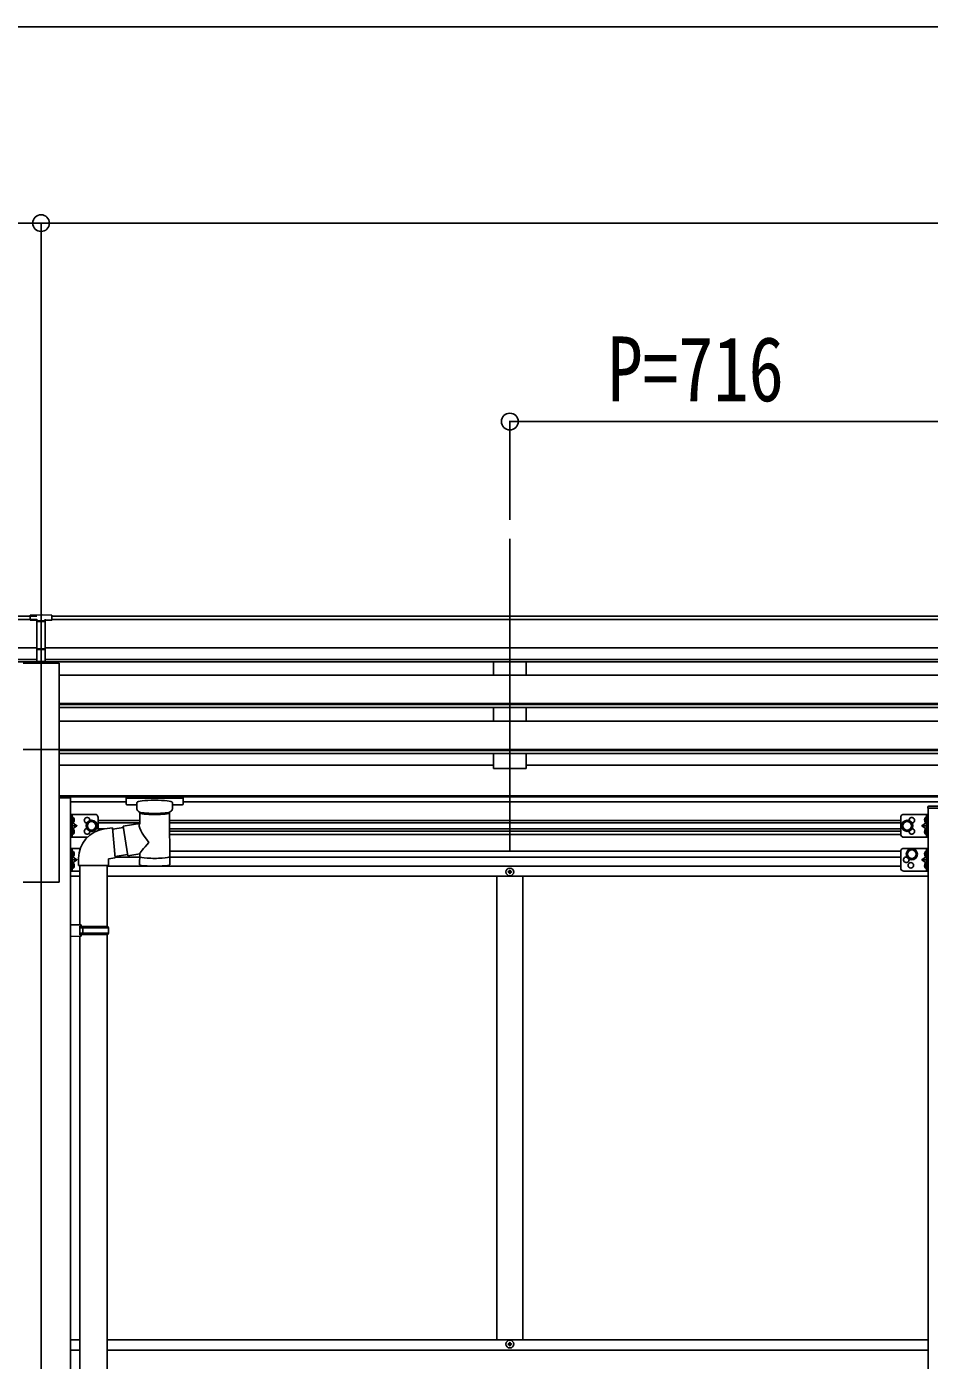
# Model space of a CAD drawing. Units: millimetres, scale not verified. Extents: x -12615 to 12615, y -8910 to 8910.
# Drawn here: x -571 to 808, y -3656 to -1619 of the extents above; entities that cross this region are included whole.
import ezdxf
from ezdxf.enums import TextEntityAlignment as Align

# ---------------------------------------------------------------- set-up
doc = ezdxf.new("R2010")
doc.units = ezdxf.units.MM
doc.header["$LTSCALE"] = 40
for name, color, linetype in [('0-3_YKK_12', 2, 'Continuous'), ('0-4_YKK_13', 4, 'Continuous'), ('0-5_YKK_A1', 4, 'Continuous'), ('0-6_YKK_D', 6, 'Continuous')]:
    doc.layers.add(name, color=color, linetype=linetype)
doc.styles.add('ＭＳ ゴシック', font='')
doc.styles.get('ＭＳ ゴシック').set_extended_font_data('MS Gothic')

msp = doc.modelspace()

# ---------------------------------------------------------------- linework, layer by layer
at = {"layer": '0-3_YKK_12'}
for p, q in [((-548.56, -2400.92), (-548.56, -5575.32)), ((167.44, -2400.92), (167.44, -2878.44))]:
    msp.add_line(p, q, dxfattribs=at)
at = {"layer": '0-4_YKK_13'}
for p, q in [((-565.06, -2525.34), (-565.06, -2517.5)), ((-565.06, -2525.34), (-555.06, -2525.34)), ((-542.06, -2588.97), (-542.06, -2523.69)), ((-548.56, -2526.16), (-555.06, -2525.76)), ((-555.06, -2527.34), (-542.06, -2527.34)), ((-542.06, -2525.82), (-548.56, -2526.14)), ((-555.06, -2568.86), (-548.56, -2569.02)), ((-548.56, -2569.02), (-542.06, -2568.86)), ((-576.06, -2590.95), (-521.06, -2590.95)), ((-555.06, -2587.9), (-548.56, -2588.3)), ((-548.56, -2588.3), (-542.06, -2587.9)), ((-521.06, -2722.75), (-521.06, -2590.95)), ((-576.06, -2722.75), (-521.06, -2722.75)), ((-418.56, -2795.61), (-418.56, -2806.37)), ((-333.56, -2794.94), (-416.56, -2794.94)), ((-333.56, -2797.12), (-416.56, -2797.12)), ((-402.06, -2807.03), (-416.56, -2807.03)), ((-402.06, -2813.84), (-402.06, -2803.56)), ((-348.06, -2813.84), (-348.06, -2803.56)), ((-333.56, -2807.03), (-348.06, -2807.03)), ((-331.56, -2795.61), (-331.56, -2806.37)), ((-331.56, -2795.8), (-331.56, -2797.34)), ((855.44, -2809.32), (807.44, -2809.32)), ((-503.36, -2821.8), (-503.36, -2856.8)), ((-466.36, -2821.8), (-503.36, -2821.8)), ((-500.86, -2821.8), (-500.86, -2856.8)), ((-500.36, -2826.3), (-499.56, -2826.45)), ((-461.36, -2826.8), (-461.36, -2846.24)), ((-397.96, -2835.91), (-397.96, -2818.33)), ((-352.16, -2818.34), (-352.14, -2898.63)), ((764.44, -2826.8), (764.44, -2851.8)), ((769.44, -2821.8), (806.44, -2821.8)), ((803.44, -2826.3), (802.64, -2826.45)), ((803.94, -2821.8), (803.94, -2856.8)), ((805.94, -2810.82), (805.94, -2812.32)), ((856.94, -2812.32), (805.94, -2812.32)), ((806.44, -2821.8), (806.44, -2856.8)), ((-500.36, -2834.3), (-500.86, -2834.22)), ((-500.86, -2839.3), (-493.86, -2839.3)), ((-500.36, -2834.3), (-499.56, -2834.16)), ((-500.36, -2844.3), (-499.56, -2844.45)), ((-451.92, -2843.85), (-439.41, -2842.29)), ((-422.89, -2841.7), (-439.24, -2844.23)), ((-423.18, -2839.82), (-397.96, -2835.91)), ((-423.18, -2839.82), (-416.16, -2885.08)), ((803.94, -2839.3), (796.94, -2839.3)), ((803.44, -2834.3), (802.64, -2834.16)), ((803.44, -2844.3), (802.64, -2844.45)), ((803.44, -2834.3), (803.94, -2834.22)), ((-477.85, -2856.8), (-503.36, -2856.8)), ((-500.36, -2852.3), (-500.86, -2852.22)), ((-500.36, -2852.3), (-499.56, -2852.16)), ((769.44, -2856.8), (806.44, -2856.8)), ((803.44, -2852.3), (802.64, -2852.16)), ((803.44, -2852.3), (803.94, -2852.22)), ((-503.36, -2873.68), (-503.36, -2908.68)), ((-488.59, -2873.68), (-503.36, -2873.68)), ((-500.86, -2873.68), (-500.86, -2908.68)), ((-500.36, -2878.18), (-500.86, -2878.27)), ((-500.86, -2891.18), (-493.86, -2891.18)), ((-500.36, -2878.18), (-499.56, -2878.32)), ((-500.36, -2886.18), (-499.56, -2886.04)), ((-491.32, -2899.86), (-491.32, -2888.94)), ((-416.45, -2883.2), (-435.57, -2886.17)), ((-397.96, -2882.26), (-416.16, -2885.08)), ((-397.98, -2898.63), (-397.96, -2882)), ((764.44, -2878.68), (764.44, -2903.68)), ((769.44, -2873.68), (806.44, -2873.68)), ((803.94, -2891.18), (796.94, -2891.18)), ((803.44, -2878.18), (802.64, -2878.32)), ((803.44, -2886.18), (802.64, -2886.04)), ((803.44, -2878.18), (803.94, -2878.27)), ((803.94, -2873.68), (803.94, -2908.68)), ((806.44, -2873.68), (806.44, -2908.68)), ((-489.36, -2908.68), (-503.36, -2908.68)), ((-500.36, -2896.18), (-500.86, -2896.27)), ((-500.36, -2896.18), (-499.56, -2896.32)), ((-500.36, -2904.18), (-499.56, -2904.04)), ((-445.32, -2899.86), (-491.32, -2899.86)), ((-489.36, -2899.86), (-489.36, -2990.69)), ((-447.36, -2899.86), (-447.36, -2993.25)), ((165.94, -2910.18), (164.94, -2910.18)), ((168.94, -2909.18), (169.94, -2909.18)), ((769.44, -2908.68), (806.44, -2908.68)), ((803.44, -2896.18), (802.64, -2896.32)), ((803.44, -2904.18), (802.64, -2904.04)), ((803.44, -2896.18), (803.94, -2896.27)), ((-487.36, -2990.75), (-503.36, -2990.28)), ((-503.36, -2990.28), (-503.36, -3008.22)), ((-487.36, -2992.75), (-489.36, -2992.75)), ((-446.36, -2993.25), (-489.36, -2993.25)), ((-487.36, -2992.75), (-487.36, -2990.75)), ((-484.88, -2995.25), (-484.45, -2993.25)), ((-445.36, -2995.25), (-446.36, -2993.25)), ((-487.36, -3007.75), (-503.36, -3008.22)), ((-445.36, -2995.25), (-489.36, -2995.25)), ((-445.36, -3003.25), (-489.36, -3003.25)), ((-446.36, -3005.25), (-489.36, -3005.25)), ((-489.36, -3849.94), (-489.36, -3007.81)), ((-487.36, -3007.75), (-487.36, -3005.75)), ((-447.36, -3852.5), (-447.36, -3005.25)), ((-445.36, -3003.25), (-446.36, -3005.25)), ((-445.36, -2995.25), (-445.36, -3003.25)), ((165.94, -3630.3), (164.94, -3630.3)), ((168.94, -3631.3), (169.94, -3631.3))]:
    msp.add_line(p, q, dxfattribs=at)
for points in [[(-565.06, -2517.5), (-547.06, -2517.34), (-532.06, -2517.47)], [(-542.06, -2588.97), (-548.56, -2589.36), (-555.06, -2588.97), (-555.06, -2523.63)], [(-542.06, -2525.29), (-532.06, -2525.21), (-532.06, -2517.47)], [(-542.06, -2569.96), (-545.32, -2570.04), (-548.56, -2570.12), (-551.8, -2570.04), (-555.06, -2569.96)], [(-416.56, -2794.94), (-416.91, -2794.95), (-417.44, -2794.97), (-417.89, -2795.02), (-418.2, -2795.1), (-418.37, -2795.2), (-418.48, -2795.34), (-418.55, -2795.52), (-418.56, -2795.61)], [(-416.56, -2807.03), (-416.91, -2807.03), (-417.44, -2807), (-417.89, -2806.95), (-418.2, -2806.87), (-418.37, -2806.77), (-418.48, -2806.64), (-418.55, -2806.46), (-418.56, -2806.37)], [(-331.56, -2795.61), (-331.6, -2795.41), (-331.68, -2795.27), (-331.78, -2795.18), (-331.88, -2795.12), (-332, -2795.07), (-332.29, -2795.01), (-332.78, -2794.97), (-333.33, -2794.95), (-333.56, -2794.94)], [(-331.56, -2806.37), (-331.6, -2806.56), (-331.68, -2806.7), (-331.78, -2806.79), (-331.88, -2806.85), (-332, -2806.9), (-332.29, -2806.96), (-332.78, -2807.01), (-333.33, -2807.03), (-333.56, -2807.03)], [(-501.24, -2830.3), (-500.61, -2829.12), (-498.38, -2828)], [(-501.24, -2830.3), (-500.61, -2831.49), (-498.38, -2832.6)], [(-500.36, -2834.3), (-500.36, -2826.3), (-500.86, -2826.39), (-500.86, -2834.22)], [(-397.96, -2818.33), (-398.19, -2818.23), (-399.55, -2817.5), (-400.66, -2816.65), (-401.42, -2815.79), (-401.88, -2814.89), (-402.05, -2814)], [(-348.1, -2813.78), (-348.07, -2814.14), (-348.32, -2815.1), (-348.84, -2815.98), (-349.65, -2816.82), (-350.76, -2817.62), (-352.16, -2818.34)], [(804.32, -2830.3), (803.69, -2829.12), (801.46, -2828)], [(804.32, -2830.3), (803.69, -2831.49), (801.46, -2832.6)], [(803.44, -2834.3), (803.44, -2826.3), (803.94, -2826.39), (803.94, -2834.22)], [(-501.24, -2848.3), (-500.61, -2847.12), (-498.38, -2846)], [(-501.24, -2848.3), (-500.61, -2849.49), (-498.38, -2850.6)], [(-500.86, -2834.3), (-493.86, -2839.3), (-500.86, -2844.3)], [(-500.36, -2852.3), (-500.36, -2844.3), (-500.86, -2844.39), (-500.86, -2852.22)], [(-439.41, -2842.29), (-435.4, -2888.11), (-445.32, -2889.86), (-445.32, -2899.86)], [(803.94, -2834.3), (796.94, -2839.3), (803.94, -2844.3)], [(804.32, -2848.3), (803.69, -2847.12), (801.46, -2846)], [(804.32, -2848.3), (803.69, -2849.49), (801.46, -2850.6)], [(803.44, -2852.3), (803.44, -2844.3), (803.94, -2844.39), (803.94, -2852.22)], [(-501.24, -2882.18), (-500.61, -2881), (-498.38, -2879.88)], [(-501.24, -2882.18), (-500.61, -2883.37), (-498.38, -2884.48)], [(-500.36, -2878.18), (-500.36, -2886.18), (-500.86, -2886.1), (-500.86, -2878.27)], [(-500.86, -2886.18), (-493.86, -2891.18), (-500.86, -2896.18)], [(803.94, -2886.18), (796.94, -2891.18), (803.94, -2896.18)], [(804.32, -2882.18), (803.69, -2881), (801.46, -2879.88)], [(804.32, -2882.18), (803.69, -2883.37), (801.46, -2884.48)], [(803.44, -2878.18), (803.44, -2886.18), (803.94, -2886.1), (803.94, -2878.27)], [(-501.24, -2900.18), (-500.61, -2899), (-498.38, -2897.88)], [(-501.24, -2900.18), (-500.61, -2901.37), (-498.38, -2902.48)], [(-500.36, -2896.18), (-500.36, -2904.18), (-500.86, -2904.1), (-500.86, -2896.27)], [(164.94, -2910.18), (164.94, -2909.18), (165.94, -2909.18)], [(166.94, -2908.18), (166.94, -2907.18), (167.94, -2907.18), (167.94, -2908.18)], [(167.94, -2911.18), (167.94, -2912.18), (166.94, -2912.18), (166.94, -2911.18)], [(169.94, -2909.18), (169.94, -2910.18), (168.94, -2910.18)], [(804.32, -2900.18), (803.69, -2899), (801.46, -2897.88)], [(804.32, -2900.18), (803.69, -2901.37), (801.46, -2902.48)], [(803.44, -2896.18), (803.44, -2904.18), (803.94, -2904.1), (803.94, -2896.27)], [(-487.36, -3005.75), (-489.36, -3005.75), (-489.36, -2992.75)], [(-484.88, -2995.25), (-484.88, -3003.25), (-484.45, -3005.25)], [(164.94, -3630.3), (164.94, -3631.3), (165.94, -3631.3)], [(167.94, -3629.3), (167.94, -3628.3), (166.94, -3628.3), (166.94, -3629.3)], [(166.94, -3632.3), (166.94, -3633.3), (167.94, -3633.3), (167.94, -3632.3)], [(169.94, -3631.3), (169.94, -3630.3), (168.94, -3630.3)]]:
    msp.add_lwpolyline(points, dxfattribs=at)
for points in [[(-471.36, -2846.81), (-477.86, -2843.06), (-477.86, -2835.55), (-471.36, -2831.8), (-464.86, -2835.55), (-464.86, -2843.06)], [(774.44, -2846.81), (780.94, -2843.06), (780.94, -2835.55), (774.44, -2831.8), (767.94, -2835.55), (767.94, -2843.06)], [(781.44, -2890.19), (787.94, -2886.44), (787.94, -2878.93), (781.44, -2875.18), (774.94, -2878.93), (774.94, -2886.44)]]:
    msp.add_lwpolyline(points, close=True, dxfattribs=at)
for centre, radius in [((-471.36, -2839.3), 8.5), ((774.44, -2839.3), 8.5), ((-471.36, -2839.3), 7.5), ((-471.36, -2839.3), 6.5), ((774.44, -2839.3), 7.5), ((774.44, -2839.3), 6.5), ((781.44, -2882.68), 8.5), ((781.44, -2882.68), 7.5), ((781.44, -2882.68), 6.5), ((167.44, -2909.68), 5.9), ((779.94, -2899.68), 4.25), ((167.44, -3630.8), 5.9)]:
    msp.add_circle(centre, radius, dxfattribs=at)
for centre, radius, start, end in [((807.44, -2810.82), 1.5, 90, 180), ((-499.71, -2827.33), 0.9, 32.05588, 80), ((-504.46, -2830.3), 6.5, 327.94412, 32.05588), ((-478.36, -2830.8), 4.25, 353.70569, 265.23923), ((-466.36, -2826.8), 5, 0, 90), ((769.44, -2826.8), 5, 90, 180), ((781.44, -2830.8), 4.25, 274.76077, 186.29431), ((807.54, -2830.3), 6.5, 147.94412, 212.05588), ((802.79, -2827.33), 0.9, 100, 147.94412), ((-499.71, -2833.28), 0.9, 280, 327.94412), ((-499.71, -2845.33), 0.9, 32.05588, 80), ((-504.46, -2848.3), 6.5, 327.94412, 32.05588), ((-445.41, -2889.29), 45.91, 98.14944, 179.55845), ((-478.36, -2847.8), 4.25, 94.76077, 6.29431), ((781.44, -2847.8), 4.25, 173.70569, 85.23923), ((807.54, -2848.3), 6.5, 147.94412, 212.05588), ((802.79, -2833.28), 0.9, 212.05588, 260), ((802.79, -2845.33), 0.9, 100, 147.94412), ((-499.71, -2851.28), 0.9, 280, 327.94412), ((769.44, -2851.8), 5, 180, 270), ((802.79, -2851.28), 0.9, 212.05588, 260), ((-499.71, -2879.21), 0.9, 32.05588, 80), ((-499.71, -2885.16), 0.9, 280, 327.94412), ((-504.46, -2882.18), 6.5, 327.94412, 32.05588), ((769.44, -2878.68), 5, 90, 180), ((772.94, -2891.18), 4.25, 72.87654, 17.11996), ((807.54, -2882.18), 6.5, 147.94412, 212.05588), ((802.79, -2879.21), 0.9, 100, 147.94412), ((802.79, -2885.16), 0.9, 212.05588, 260), ((-499.71, -2897.21), 0.9, 32.05588, 80), ((-499.71, -2903.16), 0.9, 280, 327.94412), ((-504.46, -2900.18), 6.5, 327.94412, 32.05588), ((165.94, -2908.18), 1, 270, 0), ((165.94, -2911.18), 1, 0, 90), ((168.94, -2908.18), 1, 180, 270), ((168.94, -2911.18), 1, 90, 180), ((769.44, -2903.68), 5, 180, 270), ((807.54, -2900.18), 6.5, 147.94412, 212.05588), ((802.79, -2897.21), 0.9, 100, 147.94412), ((802.79, -2903.16), 0.9, 212.05588, 260), ((165.94, -3629.3), 1, 270, 0), ((165.94, -3632.3), 1, 0, 90), ((168.94, -3629.3), 1, 180, 270), ((168.94, -3632.3), 1, 90, 180)]:
    msp.add_arc(centre, radius, start, end, dxfattribs=at)
for centre, major_axis, ratio, start_param, end_param in [((-523.99, -2527.65), (24.57, -1.51), 0.121868, 3.1422238, 3.1491027), ((-416.56, -2797.34), (-2, 0), 0.109601, 4.712389, 6.2831853), ((-375.06, -2803.56), (-27, 0), 0.122176, 3.1415927, 6.2831853), ((-333.56, -2797.34), (-2, 0), 0.109601, 3.1415927, 4.712389), ((-386.06, -2813.84), (-16, 0), 0.361356, 0, 0.0194874), ((-375.05, -2818.79), (-22.92, 0.42), 0.07247, 0.0008089, 1.5716053), ((-375.05, -2820.42), (-22.92, 0.42), 0.07247, 0.0008089, 1.5716053), ((-375.07, -2818.79), (22.91, 0.42), 0.072511, 4.711586, 6.2823824), ((-375.07, -2820.42), (22.91, 0.42), 0.072511, 4.711586, 6.2823824), ((-375.06, -2862.45), (22.81, -26.62), 0.234429, 3.1563334, 4.5976381), ((-377.62, -2859.81), (-20.32, -22.25), 0.045535, 4.9756507, 6.2441899), ((-375.06, -2886.19), (-22.91, 0), 0.122865, 6.2831853, 9.424778), ((-375.06, -2898.63), (-22.92, 0), 0.101955, 6.2829723, 9.4248207)]:
    msp.add_ellipse(centre, major_axis=major_axis, ratio=ratio, start_param=start_param, end_param=end_param, dxfattribs=at)
at = {"layer": '0-5_YKK_A1'}
for p, q in [((-555.06, -2518.91), (-3396.06, -2518.91)), ((-555.06, -2524.13), (-3396.06, -2524.13)), ((2308.94, -2518.91), (-532.06, -2518.91)), ((2308.94, -2524.13), (-532.06, -2524.13)), ((-555.06, -2567.66), (-3406.06, -2567.66)), ((-555.06, -2585.51), (-3406.06, -2585.51)), ((2308.94, -2567.66), (-542.06, -2567.66)), ((2308.94, -2585.51), (-542.06, -2585.51)), ((-555.06, -2588.76), (-3406.06, -2588.76)), ((2308.94, -2588.76), (-542.06, -2588.76)), ((142.44, -2588.85), (142.44, -2609.33)), ((192.44, -2588.85), (192.44, -2609.33)), ((2183.94, -2609.33), (-521.06, -2609.33)), ((192.44, -2609.33), (142.44, -2609.33)), ((2183.94, -2652.7), (-521.06, -2652.7)), ((2183.94, -2654.19), (-521.06, -2654.19)), ((2183.94, -2658.51), (-521.06, -2658.51)), ((142.44, -2658.51), (142.44, -2679.44)), ((192.44, -2679.44), (192.44, -2658.51)), ((2183.94, -2679.44), (-521.06, -2679.44)), ((192.44, -2679.44), (142.44, -2679.44)), ((-521.06, -2722.75), (-521.06, -2925.32)), ((2183.94, -2722.8), (-521.06, -2722.8)), ((2183.94, -2724.3), (-521.06, -2724.3)), ((2183.94, -2728.61), (-521.06, -2728.61)), ((142.44, -2728.61), (142.44, -2751.66)), ((192.44, -2728.61), (192.44, -2751.66)), ((142.44, -2746.72), (-521.06, -2746.72)), ((858.44, -2746.72), (192.44, -2746.72)), ((192.44, -2751.66), (142.44, -2751.66)), ((2183.94, -2793.73), (-521.06, -2793.73)), ((2183.94, -2795.13), (-521.06, -2795.13)), ((-503.36, -2796.32), (-521.06, -2796.32)), ((-503.36, -2796.32), (-503.36, -5425.32)), ((-503.36, -2802.82), (-418.56, -2802.82)), ((1994.44, -2802.82), (-331.56, -2802.82)), ((806.44, -2812.32), (806.44, -5175.32)), ((-397.96, -2831.3), (-461.36, -2831.3)), ((-397.96, -2834.8), (-461.36, -2834.8)), ((-451.58, -2843.8), (-461.36, -2843.8)), ((764.44, -2831.3), (-352.16, -2831.3)), ((764.44, -2834.8), (-352.16, -2834.8)), ((764.44, -2843.8), (-352.15, -2843.8)), ((764.44, -2847.3), (-352.15, -2847.3)), ((-352.15, -2852.3), (764.47, -2852.3)), ((-396.5, -2887.18), (-435.48, -2887.18)), ((764.44, -2887.18), (-353.62, -2887.18)), ((764.47, -2878.18), (-352.15, -2878.18)), ((-447.36, -2900.68), (764.44, -2900.68)), ((-576.06, -2925.32), (-521.06, -2925.32)), ((-576.06, -2925.32), (-521.06, -2925.32)), ((-489.36, -2916.18), (-503.36, -2916.18)), ((806.44, -2916.18), (-447.36, -2916.18)), ((147.44, -2916.18), (147.44, -3623.8)), ((187.44, -2916.18), (187.44, -3623.8)), ((-503.36, -3624.3), (-489.36, -3624.3)), ((-447.36, -3624.3), (806.44, -3624.3)), ((-503.36, -3639.8), (-489.36, -3639.8)), ((-447.36, -3639.8), (806.44, -3639.8))]:
    msp.add_line(p, q, dxfattribs=at)
at = {"layer": '0-6_YKK_D'}
for p, q in [((-6116.56, -1618.91), (2155.44, -1618.91)), ((-548.56, -1918.91), (-3412.56, -1918.91)), ((-548.56, -2428.48), (-548.56, -1917.91)), ((-548.56, -2428.48), (-548.56, -1917.91)), ((-548.56, -1918.91), (2315.44, -1918.91)), ((167.44, -2372.03), (167.44, -2220.93)), ((167.44, -2221.93), (883.44, -2221.93))]:
    msp.add_line(p, q, dxfattribs=at)
for centre in [(-548.56, -1918.91), (-548.56, -1918.91), (167.44, -2221.93)]:
    msp.add_circle(centre, 12.75, dxfattribs=at)

# ---------------------------------------------------------------- texts
at = {"layer": '0-6_YKK_D', "style": 'ＭＳ ゴシック', "width": 0.8}
msp.add_text('P=716', height=98.97, dxfattribs=at).set_placement((316.64, -2220.63), align=Align.BOTTOM_LEFT)

doc.saveas('drawing.dxf')
